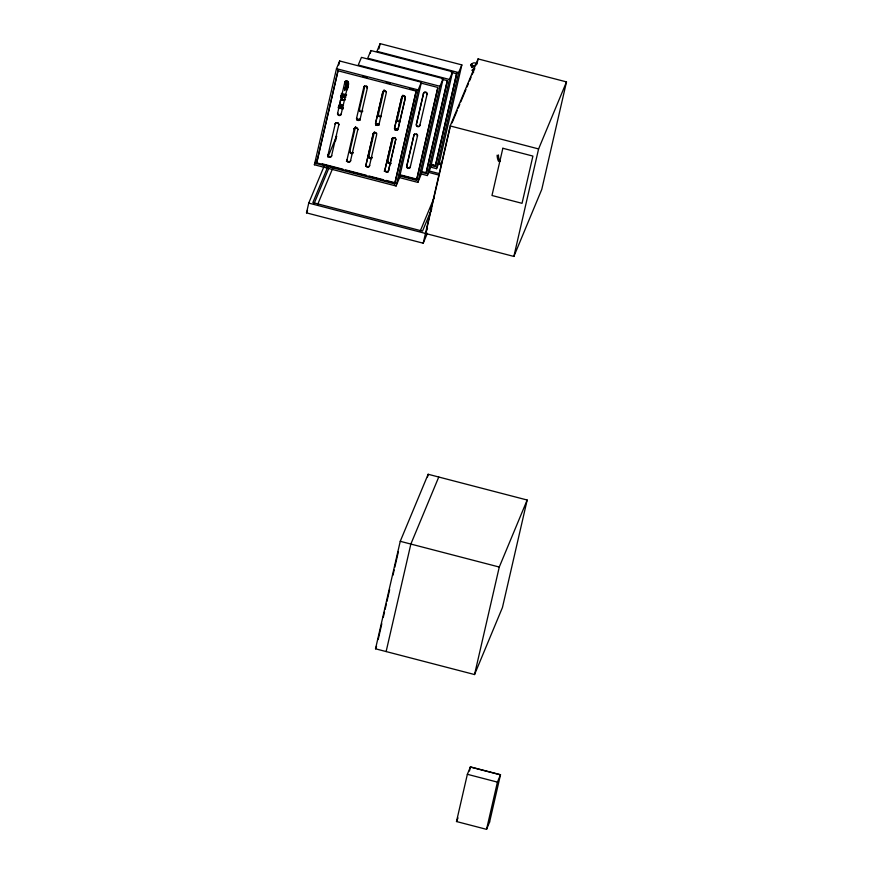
<?xml version="1.0" encoding="UTF-8"?>
<svg xmlns="http://www.w3.org/2000/svg" width="873" height="873" viewBox="0 0 873 873"><rect width="100%" height="100%" fill="white"/><g stroke="black" fill="none" stroke-linecap="round" stroke-linejoin="round"><path stroke-width="1.31" d="M344.868 89.057C350.106 68.345 342.02 100.744 345.664 87.125M345.937 89.286L347.105 83.208L345.926 89.33L347.116 86.46M347.563 82.859L347.028 86.569M348.709 83.743L347.028 89.69M492.11 808.693L491.914 808.398M475.883 65.344A18.966 6.209 62.8 0 0 473.068 66.883L471.922 67.461L470.591 65.082A21.672 7.093 62.8 0 1 471.922 63.653M473.068 66.883L471.736 64.504A21.672 7.093 62.8 0 1 476.702 63.598M314.389 164.768L336.487 68.672L339.684 60.99L421.386 82.226L399.277 178.321L396.08 186.004L314.389 164.768L316.67 159.279M338.768 64.973L339.684 60.99M316.528 163.6L338.178 70.058L316.528 163.6L394.694 183.919L416.334 90.377L394.694 183.919M427.344 233.277L423.209 243.207L306.499 212.87L308.747 203.093L324.254 165.859M327.986 155.099L328.161 154.674A1.833 1.67 22.6 0 0 329.558 156.769A1.833 1.67 22.6 0 0 331.696 155.601L331.522 156.016A1.833 1.67 22.6 0 1 329.383 157.184A1.833 1.67 22.6 0 1 327.986 155.099L335.276 123.737A1.833 1.67 22.6 0 1 336.061 122.711M337.578 113.403L337.753 112.988A1.833 1.67 22.6 0 0 339.139 115.072A1.833 1.67 22.6 0 0 341.288 113.905L341.114 114.319A1.833 1.67 22.6 0 1 338.964 115.487A1.833 1.67 22.6 0 1 337.578 113.403L344.868 82.04A1.833 1.67 22.6 0 1 347.847 81.32M346.046 86.187L346.592 83.841M346.406 86.285L346.941 83.939M347.378 85.292L347.923 82.946M331.522 156.016L338.811 124.653A1.833 1.67 22.6 0 0 338.56 123.366M341.114 114.319L348.403 82.957A1.833 1.67 22.6 0 0 348.152 81.669M335.527 140.946L336.651 136.068L327.866 157.162M347.356 89.657L347.891 87.311M370.316 53.198L370.927 50.536L452.618 71.782L430.52 167.878L427.323 175.56L420.731 173.847M346.963 160.032L347.138 159.617A1.833 1.67 22.6 0 0 348.534 161.701A1.833 1.67 22.6 0 0 350.673 160.534L350.499 160.948A1.833 1.67 22.6 0 1 348.36 162.116A1.833 1.67 22.6 0 1 346.963 160.032L354.252 128.669A1.833 1.67 22.6 0 1 354.678 127.916M356.555 118.335L356.73 117.92A1.833 1.67 22.6 0 0 358.126 120.005A1.833 1.67 22.6 0 0 360.265 118.837L360.091 119.252A1.833 1.67 22.6 0 1 357.952 120.43A1.833 1.67 22.6 0 1 356.555 118.335L363.845 86.973A1.833 1.67 22.6 0 1 364.63 85.958M353.139 152.797A1.833 1.67 22.6 0 1 349.757 151.476L355.562 126.552M362.731 111.1A1.833 1.67 22.6 0 1 359.349 109.78L364.859 86.154M350.499 160.948L357.788 129.586A1.833 1.67 22.6 0 0 357.744 128.713M360.091 119.252L367.38 87.889A1.833 1.67 22.6 0 0 367.337 87.016M378.915 48.964L380.137 43.65L461.839 64.897L439.73 160.992L436.533 168.664L429.953 166.95M373.24 133.602L366.114 164.55A1.833 1.67 22.6 0 0 367.511 166.634A1.833 1.67 22.6 0 0 369.661 165.466L369.486 165.892A1.833 1.67 22.6 0 1 367.337 167.059A1.833 1.67 22.6 0 1 365.94 164.964L373.24 133.602A1.833 1.67 22.6 0 1 375.827 132.609M382.821 91.905L375.706 122.853A1.833 1.67 22.6 0 0 377.103 124.937A1.833 1.67 22.6 0 0 379.242 123.77L379.068 124.195A1.833 1.67 22.6 0 1 376.929 125.363A1.833 1.67 22.6 0 1 375.532 123.268L382.821 91.905A1.833 1.67 22.6 0 1 385.419 90.912M371.494 158.34A1.833 1.67 22.6 0 1 368.733 156.409L374.375 131.91M381.075 116.655A1.833 1.67 22.6 0 1 378.325 114.712L384.131 89.799M369.486 165.892L376.601 134.944A1.833 1.67 22.6 0 0 375.204 132.849A1.833 1.67 22.6 0 0 373.066 134.016M379.068 124.195L386.193 93.247A1.833 1.67 22.6 0 0 384.797 91.152A1.833 1.67 22.6 0 0 382.647 92.331M394.803 137.541A1.833 1.67 22.6 0 1 395.753 139.462L388.463 170.824A1.833 1.67 22.6 0 1 386.313 171.992A1.833 1.67 22.6 0 1 384.928 169.908L392.217 138.534A1.833 1.67 22.6 0 1 393.003 137.519M405.094 96.477A1.833 1.67 22.6 0 1 405.345 97.765L398.055 129.128A1.833 1.67 22.6 0 1 395.906 130.295A1.833 1.67 22.6 0 1 394.52 128.211L401.809 96.838A1.833 1.67 22.6 0 1 404.788 96.117M384.928 169.908L392.217 138.534M394.52 128.211L401.809 96.838M390.831 163.011A1.833 1.67 22.6 0 1 387.721 161.341L393.232 137.716M400.423 121.325A1.833 1.67 22.6 0 1 397.302 119.645L402.944 95.146M388.463 170.824L395.753 139.462M398.055 129.128L405.345 97.765M396.08 186.004L418.189 89.908L421.386 82.226M413.988 134.911L406.873 165.859A1.833 1.67 22.6 0 0 408.269 167.943A1.833 1.67 22.6 0 0 410.408 166.776L410.234 167.201A1.833 1.67 22.6 0 1 408.095 168.369A1.833 1.67 22.6 0 1 406.698 166.274L413.988 134.911A1.833 1.67 22.6 0 1 414.773 133.896M423.58 93.215L416.465 124.162A1.833 1.67 22.6 0 0 417.851 126.258A1.833 1.67 22.6 0 0 420 125.079L419.826 125.505A1.833 1.67 22.6 0 1 417.676 126.672A1.833 1.67 22.6 0 1 416.29 124.588L423.58 93.215A1.833 1.67 22.6 0 1 424.791 92.036M410.234 167.201L417.523 135.828A1.833 1.67 22.6 0 0 416.574 133.918M419.826 125.505L427.115 94.142A1.833 1.67 22.6 0 0 426.864 92.854M399.528 175.888L416.465 180.296L437.81 87.453L420.884 83.055M437.799 88.086L416.748 179.598L399.823 175.189M399.408 177.59L417.851 182.381L439.959 86.285L443.157 78.603L361.455 57.367L358.257 65.038L439.959 86.285M443.157 78.603L421.048 174.698L417.851 182.381M420.721 172.112L425.926 173.465L447.282 80.632L442.065 79.279M447.26 81.254L426.22 172.767L421.004 171.414M427.323 175.56L449.42 79.465L452.618 71.782M431.24 165.564L435.147 166.579L456.786 73.048L435.431 165.881L430.225 164.528M436.533 168.664L458.641 72.568L461.839 64.897M423.209 243.207L450.184 125.941L478.088 58.917L566.501 81.898L541.773 189.397L513.87 256.433L308.747 203.093M426.788 228.781L450.01 127.807M476.865 64.22L478.088 58.917M375.521 648.803L400.249 541.304L428.152 474.268L527.172 500.022L502.444 607.521L474.552 674.545L375.521 648.803L376.558 646.315M378.184 639.494L381.807 623.748M383.312 617.189L384.524 611.94M385.124 609.31L386.335 604.061M386.935 601.442L389.653 589.635M392.97 575.198L394.181 569.949M394.782 567.33L398.404 551.583M386.128 651.553L410.856 544.065L438.759 477.029M427.541 476.931L428.152 474.268M513.87 256.433L538.597 148.934L566.501 81.898M474.552 674.545L499.269 567.046L527.172 500.022M489.633 821.951L486.556 829.35L456.492 821.537L467.361 774.296L470.438 766.898L500.502 774.711L489.578 822.093M469.478 770.979L470.438 766.898M486.556 829.35L497.424 782.121L500.502 774.711M345.217 89.144L346.014 87.224M344.868 82.04L344.693 82.455A1.833 1.67 22.6 0 1 346.832 81.287A1.833 1.67 22.6 0 1 348.229 83.372L348.403 82.957M345.141 99.828L342.423 100.068A2.87 2.608 22.6 0 0 340.23 101.072L340.241 101.006M345.588 89.188L346.756 86.372M346.679 88.435L347.814 86.645L347.039 88.533M335.276 123.737L335.101 124.152A1.833 1.67 22.6 0 1 337.251 122.984A1.833 1.67 22.6 0 1 338.637 125.068L338.811 124.653M370.927 50.536L367.729 58.218L449.42 79.465M306.499 212.87L307.536 210.382M327.779 166.798L312.872 202.612L422.499 231.127L431.753 208.887M380.137 43.65L376.94 51.332L458.641 72.568M313.931 203.998L328.837 168.173M363.845 86.973L363.67 87.387A1.833 1.67 22.6 0 1 365.82 86.22A1.833 1.67 22.6 0 1 367.206 88.315L367.38 87.889M317.576 204.664L332.711 168.303M359.349 109.78L359.523 109.354A1.833 1.67 22.6 0 0 362.633 111.035M354.252 128.669L354.078 129.084A1.833 1.67 22.6 0 1 356.228 127.916A1.833 1.67 22.6 0 1 357.624 130.012L357.788 129.586M349.757 151.476L349.931 151.051A1.833 1.67 22.6 0 0 353.041 152.731M378.325 114.712L378.5 114.298A1.833 1.67 22.6 0 0 381.25 116.229M368.733 156.409L368.908 155.994A1.833 1.67 22.6 0 0 371.669 157.926M397.302 119.645L397.477 119.23A1.833 1.67 22.6 0 0 400.238 121.161M387.721 161.341L387.896 160.927A1.833 1.67 22.6 0 0 390.646 162.858M427.115 94.142L426.941 94.557A1.833 1.67 22.6 0 0 425.544 92.473A1.833 1.67 22.6 0 0 423.405 93.64M417.523 135.828L417.349 136.253A1.833 1.67 22.6 0 0 415.952 134.158A1.833 1.67 22.6 0 0 413.813 135.337M416.465 180.296L416.923 179.172L401.296 175.113M425.926 173.465L426.395 172.352M452.072 122.864L457.212 110.511M458.238 108.034L459.787 104.334M460.813 101.857L465.953 89.504M466.979 87.038L468.528 83.328M469.554 80.862L471.093 77.151M472.129 74.685L474.694 68.509M435.147 166.579L435.605 165.466M420.131 231.334L434.23 197.473M425.457 233.44L427.519 228.475M456.492 821.537L458.009 817.903M340.186 101.126L340.284 100.941A2.87 2.608 22.6 0 1 343.198 100.046M338.691 105.862L340.59 104.04M470.547 65.289L471.693 64.711M473.592 72.481L472.184 70.266L473.33 69.676A16.26 5.325 62.8 0 1 474.279 68.531M338.746 105.426L342.751 105.251A2.87 2.608 22.6 0 0 343.471 105.164M338.702 105.546L342.696 105.371A2.87 2.608 22.6 0 0 343.416 105.295M451.286 72.383L456.492 73.747M336.487 68.672L418.189 89.908M362.928 76.497L366.835 77.511M386.368 82.586L390.275 83.612M409.819 88.686L413.726 89.701M337.884 70.757L416.039 91.076M341.387 93.411L346.592 94.764M341.419 94.48L346.45 95.79M340.754 96.074L345.784 97.383M450.184 125.941L538.597 148.934M338.069 107.739L343.1 109.038M438.933 162.662L441.552 163.338M437.493 163.829L441.411 164.855M431.699 164.451L434.307 165.128M427.639 170.595L439.392 173.651M428.839 172.45L439.206 175.146M368.897 157.871L371.505 158.548M387.143 162.607L391.049 163.622M346.406 161.309L349.014 161.985M365.951 166.383L368.559 167.059M384.185 171.13L388.092 172.145M322.202 163.829L343.045 169.253M345.653 169.929L366.496 175.353M369.104 176.03L383.433 179.751M386.041 180.427L393.854 182.457M316.823 162.902L394.978 183.221M400.249 541.304L499.269 567.046M470.383 767.04L500.447 774.853M467.361 774.296L497.424 782.121M345.512 96.75A6.264 4.976 -41.1 0 0 341.267 97.274L341.299 97.329M341.267 97.274L342.423 100.351M498.898 161.56A4.059 0.971 79.6 0 1 497.13 155.176M500.196 161.33A4.059 0.971 79.6 0 1 498.428 154.936M340.645 99.937A2.848 2.597 22.6 0 1 341.627 98.987M342.281 98.725A2.848 2.597 22.6 0 1 342.642 98.671M345.042 99.446A2.848 2.597 22.6 0 1 345.293 99.708M339.783 102.545A2.87 2.608 22.6 0 0 340.994 104.673L340.939 104.793A2.87 2.608 22.6 0 1 339.728 102.676M339.652 105.055A6.264 4.54 74.8 0 0 343.438 107.608A6.264 4.54 74.8 0 1 339.717 105.033M342.893 108.558A6.307 5.751 22.6 0 1 338.397 106.79M340.634 97.067A6.307 5.751 22.6 0 1 345.381 97.711M340.557 96.292A6.886 6.275 22.6 0 1 341.419 96.15L342.445 95.026L341.867 95.059A6.886 6.275 22.6 0 0 341.005 95.212M341.932 106.746A6.307 5.751 22.6 0 1 339.051 105.207M342.085 95.343A6.307 5.751 22.6 0 1 344.508 95.517M388.638 170.399A1.833 1.67 22.6 0 1 386.488 171.577A1.833 1.67 22.6 0 1 385.102 169.482M401.635 97.263A1.833 1.67 22.6 0 1 403.773 96.095A1.833 1.67 22.6 0 1 405.17 98.18M398.23 128.713A1.833 1.67 22.6 0 1 396.08 129.881A1.833 1.67 22.6 0 1 394.694 127.785M376.525 133.231A1.833 1.67 22.6 0 1 376.721 133.645M385.801 91.185A1.833 1.67 22.6 0 1 386.313 91.949M355.038 127.654A1.833 1.67 22.6 0 1 356.402 127.502M357.232 127.949A1.833 1.67 22.6 0 1 357.537 128.298M392.042 138.96A1.833 1.67 22.6 0 1 394.181 137.792A1.833 1.67 22.6 0 1 395.578 139.876M366.431 85.98A1.833 1.67 22.6 0 1 367.129 86.602M337.862 122.733A1.833 1.67 22.6 0 1 338.255 123.017M425.718 92.047A1.833 1.67 22.6 0 1 426.559 92.494M397.597 128.986A1.833 1.67 22.6 0 0 395.011 129.979A1.833 1.67 22.6 0 1 397.815 129.673M375.859 125.461A1.833 1.67 22.6 0 1 379.133 125.101M372.116 157.729A1.833 1.67 22.6 0 0 372.269 157.326A1.833 1.67 22.6 0 1 372.029 157.664M376.809 124.031A1.833 1.67 22.6 0 1 378.62 124.053M357.035 120.125A1.833 1.67 22.6 0 1 360.156 120.158M357.472 119.35A1.833 1.67 22.6 0 1 357.832 119.088M472.184 70.266A16.26 5.325 62.8 0 1 474.606 68.945M471.922 67.461A18.966 6.209 62.8 0 1 474.748 65.922M346.286 89.373L347.858 83.393L346.286 89.373M502.848 148.268L491.979 195.497L522.043 203.322L532.901 156.081L502.848 148.268"/></g></svg>
